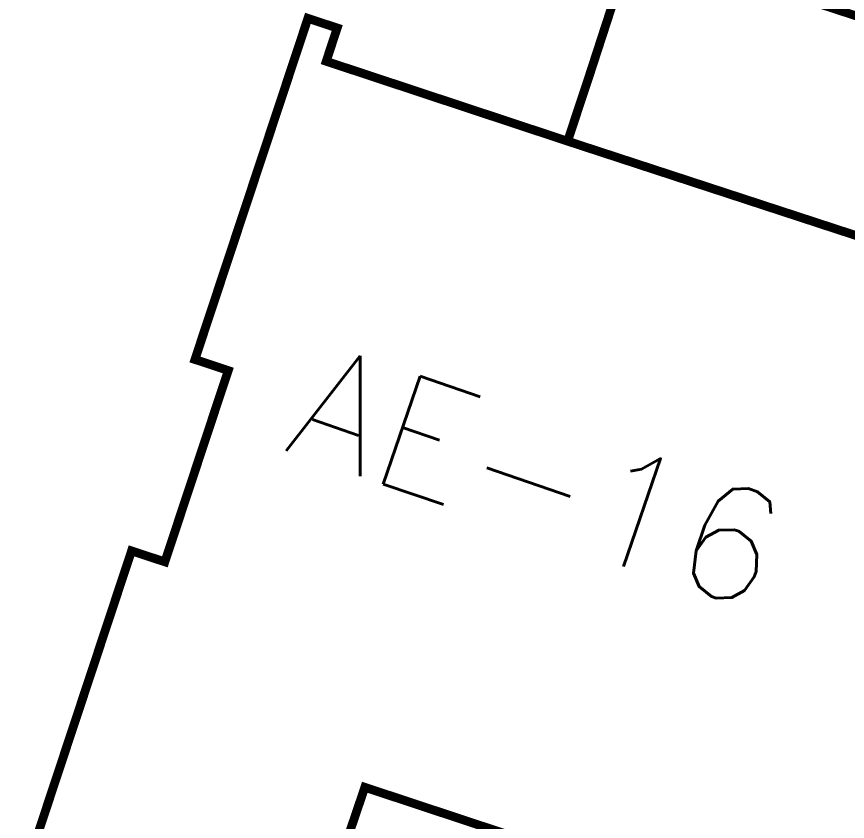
# Model space of a CAD drawing. Header units: inches. Extents: x 350994 to 353538, y 1581369 to 1583842.
# Drawn here: x 351508.1 to 351517.57, y 1583216.54 to 1583225.73 of the extents above; entities that cross this region are included whole.
import ezdxf
from ezdxf.enums import TextEntityAlignment as Align

# ---------------------------------------------------------------- set-up
doc = ezdxf.new("R2010")
doc.units = ezdxf.units.IN
doc.header["$MEASUREMENT"] = 0
doc.linetypes.add('1', pattern=[0])
doc.layers.add('BOUNDARY', color=5, linetype='Continuous')
doc.layers.add('BULDING', color=5, linetype='1')
doc.styles.add('ROMANS', font='ROMANS.shx')

msp = doc.modelspace()

# ---------------------------------------------------------------- linework, layer by layer
at = {"layer": 'BOUNDARY', "lineweight": 5, "const_width": 0.1, "elevation": 100.4184}
for points in [[(351508.1582, 1583215.8623), (351509.4059, 1583219.6312), (351509.7857, 1583219.5055), (351510.5085, 1583221.6889), (351510.1288, 1583221.8146), (351511.4174, 1583225.7069), (351511.7516, 1583225.5962), (351511.6258, 1583225.2165), (351514.3789, 1583224.3051), (351514.6303, 1583225.0645), (351515.1196, 1583226.5688), (351523.4736, 1583223.8347), (351522.9843, 1583222.3304), (351522.9843, 1583222.3304), (351522.7329, 1583221.5709), (351525.4859, 1583220.6594), (351525.6117, 1583221.0392), (351525.9629, 1583220.9229), (351524.6743, 1583217.0307), (351524.2946, 1583217.1564), (351523.5717, 1583214.9729)], [(351514.3789, 1583224.3051), (351522.7329, 1583221.5709)], [(351519.6686, 1583214.417), (351512.0663, 1583216.9339), (351511.3457, 1583214.8071)]]:
    msp.add_lwpolyline(points, dxfattribs=at)

# ---------------------------------------------------------------- texts
at = {"layer": 'BULDING', "color": 0, "linetype": 'Continuous', "lineweight": 9, "style": 'ROMANS'}
msp.add_text('AE-16', height=1.3, rotation=341.09312, dxfattribs=at).set_placement((351514.0424, 1583220.4755, -8.0512), align=Align.MIDDLE_CENTER)

doc.saveas('drawing.dxf')
